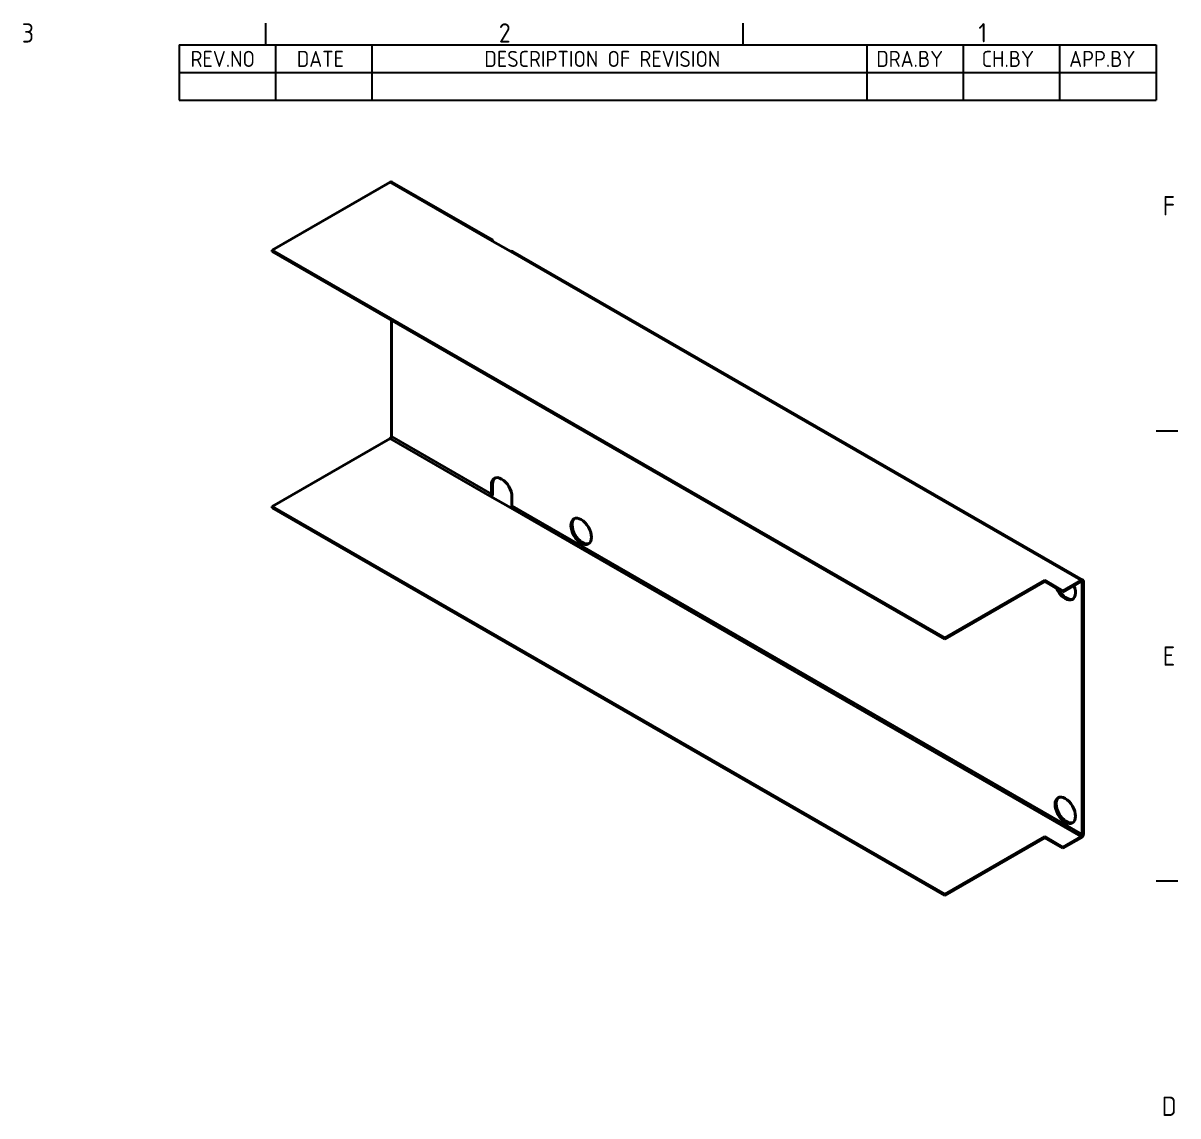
# Model space of a CAD drawing. Header units: millimetres. Extents: x 0 to 594, y 0 to 420.
# Drawn here: x 407.7 to 587.4, y 243.5 to 413.4 of the extents above; entities that cross this region are included whole.
import ezdxf

# ---------------------------------------------------------------- set-up
doc = ezdxf.new("R2010")
doc.units = ezdxf.units.MM
doc.layers.get('0').update_dxf_attribs({"color": 3, "lineweight": 25})
for name, color, linetype, lineweight in [('가시적인 것(ISO)', 3, 'Continuous', 40), ('가시적인 좁은 것(ISO)', 3, 'Continuous', 35), ('경계(ISO)', 7, 'Continuous', 25), ('기호(ISO)', 5, 'Continuous', 25)]:
    doc.layers.add(name, color=color, linetype=linetype, lineweight=lineweight)
doc.styles.add('ISO ProportionalPSTEK', font='isocp.shx')
doc.styles.add('문자 텍스트_PSTEK_POSCO', font='isocp.shx')

# ---------------------------------------------------------------- blocks, each defined once
blk = doc.blocks.new('경계 Default Border')
at = {"layer": '경계(ISO)'}
for p, q in [((445.4999923706055, 410), (445.4999923706055, 413.4000015258789)), ((519.7499847412109, 410), (519.7499847412109, 413.4000015258789)), ((584.0000152587891, 350), (587.400016784668, 350)), ((584.0000152587891, 280), (587.400016784668, 280))]:
    blk.add_line(p, q, dxfattribs=at)
at = {"layer": '경계(ISO)', "color": 2, "char_height": 3.00000011920929, "attachment_point": 7, "style": '문자 텍스트_PSTEK_POSCO'}
for s, insert in [('3', (407.5435395229536, 410.3713945155963)), ('2', (481.752739416884, 410.3713945155963)), ('1', (556.3610661041481, 410.4)), ('F', (585.0445395201642, 383.4999999403954)), ('E', (585.0445395201642, 313.4713944559917)), ('D', (584.8782702028949, 243.4713944559917))]:
    blk.add_mtext(s, dxfattribs=dict(at, insert=insert))
blk = doc.blocks.new('리비전 내역')
at = {"layer": '기호(ISO)'}
for p, q in [((432.0000152587891, 410), (584.0000152587891, 410)), ((432.0000152587891, 410), (432.0000152587891, 405.72)), ((447.0000152587891, 410), (447.0000152587891, 405.72)), ((462.0000152587891, 410), (462.0000152587891, 405.72)), ((539.0000152587891, 410), (539.0000152587891, 405.72)), ((554.0000152587891, 410), (554.0000152587891, 405.72)), ((569.0000152587891, 410), (569.0000152587891, 405.72)), ((584.0000152587891, 410), (584.0000152587891, 405.72)), ((432.0000152587891, 405.72), (584.0000152587891, 405.72)), ((432.0000152587891, 405.72), (432.0000152587891, 401.4400000000001)), ((447.0000152587891, 405.72), (447.0000152587891, 401.4400000000001)), ((462.0000152587891, 405.72), (462.0000152587891, 401.4400000000001)), ((539.0000152587891, 405.72), (539.0000152587891, 401.4400000000001)), ((554.0000152587891, 405.72), (554.0000152587891, 401.4400000000001)), ((569.0000152587891, 405.72), (569.0000152587891, 401.4400000000001)), ((584.0000152587891, 405.72), (584.0000152587891, 401.4400000000001)), ((432.0000152587891, 401.4400000000001), (584.0000152587891, 401.4400000000001))]:
    blk.add_line(p, q, dxfattribs=at)
at = {"layer": '기호(ISO)', "color": 2, "char_height": 2.5, "attachment_point": 7, "style": 'ISO ProportionalPSTEK'}
for s, insert in [('REV.NO', (433.7871316270198, 406.5831824209448)), ('DATE', (450.3142470316257, 406.5831824209448)), ('DESCRIPTION OF REVISION', (479.507035692152, 406.5831824209448)), ('DRA.BY', (540.4757492141094, 406.5831824209448)), ('CH.BY', (556.8643067674008, 406.5831824209448)), ('APP.BY', (570.4777492192294, 406.5831824209448))]:
    blk.add_mtext(s, dxfattribs=dict(at, insert=insert))

msp = doc.modelspace()

# ---------------------------------------------------------------- linework, layer by layer
at = {"layer": '가시적인 것(ISO)'}
for p, q in [((446.4824342925022, 378.0744664644329), (464.8672106033497, 388.6615550230354)), ((465.1167267091418, 388.6860731786867), (480.6730758952482, 379.7277674752567)), ((483.605540304796, 377.8708686075401), (480.4235597894561, 379.7032493196053)), ((551.1342379081268, 317.8095008231764), (446.4824342925022, 378.0744664644329)), ((446.4824342925022, 377.8700796832223), (446.4824342925022, 378.0744664644329)), ((551.1342379081268, 317.6051140419657), (446.4824342925022, 377.8700796832223)), ((483.8550564105881, 377.8953867631915), (572.596957449513, 326.7923246822612)), ((465.0439872986464, 349.1123183966203), (465.0439872986464, 367.1811921961782)), ((446.4824342925022, 338.2190441283595), (464.8672106033497, 348.8061326869615)), ((480.6003364847527, 340.1540126931903), (480.6003364847527, 341.5847201616647)), ((480.7771131800493, 341.6865190901128), (480.7771131800493, 340.2558116216384)), ((483.605540304796, 338.0154462714663), (480.4235597894561, 339.8478269835315)), ((483.7823170000927, 339.7523394495994), (483.7823170000927, 338.3216319811251)), ((446.4824342925022, 338.2190441283595), (551.1342379081271, 277.9540784871032)), ((446.4824342925022, 338.2190441283595), (446.4824342925022, 338.0146573471488)), ((446.4824342925022, 338.0146573471488), (551.1342379081268, 277.7496917058924)), ((551.1342379081268, 317.8095008231764), (566.6905870942285, 326.7678065266092)), ((566.6905870942285, 326.5634197453986), (551.1342379081268, 317.6051140419657)), ((566.6905870942285, 326.7678065266092), (569.5190142189751, 325.1390236714401)), ((566.6905870942285, 326.7678065266092), (566.6905870942285, 326.5634197453986)), ((569.5190142189751, 324.9346368902295), (566.6905870942285, 326.5634197453986)), ((572.3474413437209, 326.7678065266097), (569.5190142189751, 325.1390236714401)), ((569.5190142189751, 324.9346368902295), (572.3474413437209, 326.5634197453991)), ((572.5242180390176, 326.4608318926366), (572.5242180390176, 287.2185699001947)), ((572.7009947343141, 326.5626308210847), (572.7009947343141, 287.3203688286428)), ((569.5190142189751, 325.1390236714401), (569.5190142189751, 324.9346368902295)), ((551.1342379081268, 317.6051140419657), (551.1342379081268, 317.8095008231764)), ((551.1342379081271, 277.9540784871032), (566.6905870942288, 286.9123841905357)), ((566.6905870942288, 286.707997409325), (551.1342379081268, 277.7496917058924)), ((566.6905870942288, 286.9123841905357), (569.5190142189755, 285.2836013353666)), ((566.6905870942288, 286.9123841905357), (566.6905870942288, 286.707997409325)), ((569.5190142189755, 285.079214554156), (566.6905870942288, 286.707997409325)), ((569.5190142189755, 285.2836013353666), (572.3474413437209, 286.912384190536)), ((569.5190142189755, 285.079214554156), (572.3474413437209, 286.7079974093253)), ((569.5190142189755, 285.2836013353666), (569.5190142189755, 285.079214554156)), ((551.1342379081268, 277.7496917058924), (551.1342379081271, 277.9540784871032))]:
    msp.add_line(p, q, dxfattribs=at)
for centre, major_axis, ratio, start_param, end_param in [((464.8672106033497, 388.2527814606141), (0.2495161057920924, 0.4332917180726537), 0.5780931159156389, 0, 0.783464454974415), ((480.4235597894561, 379.294475757184), (0.249516105792088, 0.433291718072646), 0.5780931159156389, 5.499720852205239, 7.066649762154001), ((483.605540304796, 377.4620950451188), (0.2495161057920909, 0.4332917180726549), 0.578093115915639, 7.441905295150265e-15, 0.7834644549744036), ((464.8672106033497, 349.0105194681722), (0.1247580528960323, 0.2166458590363323), 0.5780931159156389, 3.925057108564036, 5.495853435358618), ((482.1913267424227, 340.668529805632), (-1.122822476064914, 1.949812731326646), 0.5780931159158104, 3.928924525410109, 7.070517178999902), ((482.3681034377194, 340.7703287340801), (-1.122822476064955, 1.949812731326717), 0.5780931159158103, 0.07849652050193878, 0.7873318718203156), ((480.4235597894561, 340.0522137647422), (0.1247580528960322, 0.2166458590363323), 0.5780931159156389, 3.925057108564035, 5.495853435358617), ((480.4235597894561, 340.0522137647422), (-0.2495161057921119, -0.4332917180726275), 0.578093115915639, 1.208698936059079, 2.354260781769515), ((483.605540304796, 338.2198330526769), (-0.1247580528960576, -0.2166458590363165), 0.578093115915639, 0.7834644549745882, 2.354260781769515), ((494.7424721084857, 334.4619508675579), (-1.122822476064912, 1.949812731326644), 0.5780931159158103, 0.07849652050196793, 3.063096133087892), ((569.8725676095676, 325.7395612260407), (1.122822476064911, -1.949812731326643), 0.5780931159158101, 4.509212177669534, 7.62025975230103), ((570.0493443048641, 325.8413601544888), (1.122822476064912, -1.949812731326643), 0.5780931159158103, 4.648342182451836, 6.204688786677659), ((572.3474413437209, 326.3590329641885), (0.2495161057920957, 0.4332917180726591), 0.578093115915639, 5.495853435359137, 7.066649762154002), ((572.3474413437209, 326.3590329641885), (0.1247580528960451, 0.2166458590363249), 0.578093115915639, 5.495853435359137, 7.066649762154001), ((570.0493443048641, 291.0956073486807), (-1.122822476064912, 1.949812731326644), 0.5780931159158103, 0.07849652050193855, 3.063096133087867), ((572.3474413437209, 287.1167709717466), (0.2495161057920644, 0.4332917180726646), 0.5780931159156388, 3.925057108563834, 5.495853435358878), ((572.3474413437209, 287.1167709717466), (0.1247580528960323, 0.2166458590363323), 0.5780931159156389, 3.925057108564036, 5.495853435358966)]:
    msp.add_ellipse(centre, major_axis=major_axis, ratio=ratio, start_param=start_param, end_param=end_param, dxfattribs=at)
for centre in [(494.5656954131891, 334.3601519391098), (569.8725676095676, 290.9938084202327)]:
    msp.add_ellipse(centre, major_axis=(1.122822476064795, -1.949812731326709), ratio=0.5780931159158103, dxfattribs=at)
at = {"layer": '가시적인 좁은 것(ISO)'}
for p, q in [((480.4235597894561, 379.7032493196053), (464.8672106033497, 388.6615550230354)), ((572.3474413437209, 326.7678065266097), (483.605540304796, 377.8708686075401)), ((480.4235597894561, 339.8478269835315), (464.8672106033497, 348.8061326869615)), ((465.0439872986464, 349.1123183966203), (480.6003364847527, 340.1540126931903)), ((480.7771131800493, 341.6865190901128), (480.6003364847527, 341.5847201616647)), ((572.3474413437209, 286.912384190536), (483.605540304796, 338.0154462714663)), ((483.7823170000927, 338.3216319811251), (572.5242180390176, 287.2185699001947)), ((572.5242180390176, 326.4608318926366), (572.3467563491179, 326.5630252832419)), ((572.3474413437209, 326.5634197453991), (572.3474413437209, 326.7678065266097)), ((572.7009947343141, 326.5626308210847), (572.5242180390176, 326.4608318926366)), ((572.3474413437209, 286.7079974093253), (572.3474413437209, 286.912384190536)), ((572.5242180390176, 287.2185699001947), (572.7009947343141, 287.3203688286428))]:
    msp.add_line(p, q, dxfattribs=at)

# ---------------------------------------------------------------- block references
msp.add_blockref('경계 Default Border', (0, 0))
at = {"layer": '기호(ISO)'}
msp.add_blockref('리비전 내역', (0, 0), dxfattribs=at)

doc.saveas('drawing.dxf')
